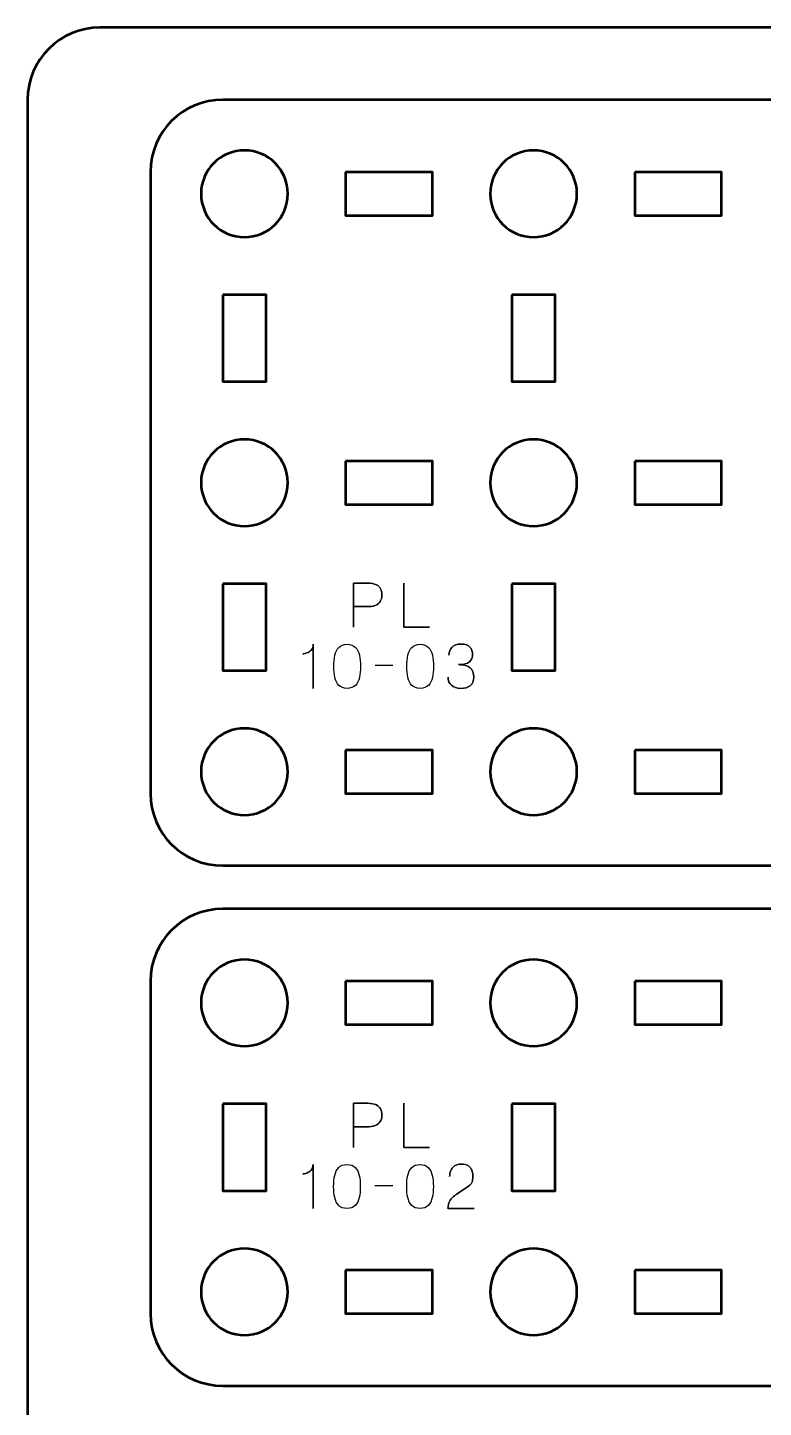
# Model space of a CAD drawing. Header units: centimetres. Extents: x -21 to 0, y -29.7 to 0.
# Drawn here: x -21 to -15.91, y -9.55 to 0 of the extents above; entities that cross this region are included whole.
import ezdxf

# ---------------------------------------------------------------- set-up
doc = ezdxf.new("R2010")
doc.units = ezdxf.units.CM
doc.header["$MEASUREMENT"] = 0
doc.layers.add('Layer 1', color=7, linetype='Continuous')

msp = doc.modelspace()

# ---------------------------------------------------------------- linework, layer by layer
at = {"layer": 'Layer 1', "color": 22, "lineweight": 53}
msp.add_open_spline([(-21.00003, -29.19996), (-21.00003, -29.19996), (-21.00003, -0.49992), (-21.00003, -0.49992), (-21.00003, -0.49992), (-21.00003, -0.22295), (-20.77694, 0.00004), (-20.49994, 0.00004), (-20.49994, 0.00004), (-20.49994, 0.00004), (-0.50008, 0.00004), (-0.50008, 0.00004), (-0.50008, 0.00004), (-0.22294, 0.00004), (0.00002, -0.22295), (0.00002, -0.49992), (0.00002, -0.49992), (0.00002, -0.49992), (0.00002, -29.19996), (0.00002, -29.19996), (0.00002, -29.19996), (0.00002, -29.47696), (-0.22294, -29.70005), (-0.50008, -29.70005), (-0.50008, -29.70005), (-0.50008, -29.70005), (-20.49994, -29.70005), (-20.49994, -29.70005), (-20.49994, -29.70005), (-20.77694, -29.70005), (-21.00003, -29.47696), (-21.00003, -29.19996)], degree=3, knots=[0, 0, 0, 0, 0.125, 0.125, 0.125, 0.125, 0.25, 0.25, 0.25, 0.25, 0.375, 0.375, 0.375, 0.375, 0.5, 0.5, 0.5, 0.5, 0.625, 0.625, 0.625, 0.625, 0.75, 0.75, 0.75, 0.75, 0.875, 0.875, 0.875, 0.875, 1, 1, 1, 1], dxfattribs=at)
at = {"layer": 'Layer 1', "color": 2, "lineweight": 53}
for points in [[(-19.65, -0.50001), (-19.65, -0.50001), (-1.35007, -0.50001), (-1.35007, -0.50001), (-1.35007, -0.50001), (-1.07307, -0.50001), (-0.84997, -0.7231), (-0.84997, -1.0001), (-0.84997, -1.0001), (-0.84997, -1.0001), (-0.84997, -5.29997), (-0.84997, -5.29997), (-0.84997, -5.29997), (-0.84997, -5.57711), (-1.07307, -5.80007), (-1.35007, -5.80007), (-1.35007, -5.80007), (-1.35007, -5.80007), (-19.65, -5.80007), (-19.65, -5.80007), (-19.65, -5.80007), (-19.927, -5.80007), (-20.15009, -5.57711), (-20.15009, -5.29997), (-20.15009, -5.29997), (-20.15009, -5.29997), (-20.15009, -1.0001), (-20.15009, -1.0001), (-20.15009, -1.0001), (-20.15009, -0.7231), (-19.927, -0.50001), (-19.65, -0.50001)], [(-19.64994, -6.10001), (-19.64994, -6.10001), (-1.35007, -6.10001), (-1.35007, -6.10001), (-1.35007, -6.10001), (-1.07307, -6.10001), (-0.84997, -6.32311), (-0.84997, -6.60011), (-0.84997, -6.60011), (-0.84997, -6.60011), (-0.84997, -8.90003), (-0.84997, -8.90003), (-0.84997, -8.90003), (-0.84997, -9.17704), (-1.07307, -9.39999), (-1.35007, -9.39999), (-1.35007, -9.39999), (-1.35007, -9.39999), (-19.64994, -9.39999), (-19.64994, -9.39999), (-19.64994, -9.39999), (-19.92694, -9.39999), (-20.15003, -9.17704), (-20.15003, -8.90003), (-20.15003, -8.90003), (-20.15003, -8.90003), (-20.15003, -6.60011), (-20.15003, -6.60011), (-20.15003, -6.60011), (-20.15003, -6.32311), (-19.92694, -6.10001), (-19.64994, -6.10001)]]:
    msp.add_open_spline(points, degree=3, knots=[0, 0, 0, 0, 0.125, 0.125, 0.125, 0.125, 0.25, 0.25, 0.25, 0.25, 0.375, 0.375, 0.375, 0.375, 0.5, 0.5, 0.5, 0.5, 0.625, 0.625, 0.625, 0.625, 0.75, 0.75, 0.75, 0.75, 0.875, 0.875, 0.875, 0.875, 1, 1, 1, 1], dxfattribs=at)
at = {"layer": 'Layer 1', "lineweight": 53}
for points in [[(-19.20006, -1.15004), (-19.20006, -1.31581), (-19.33429, -1.45004), (-19.50007, -1.45004), (-19.50007, -1.45004), (-19.66573, -1.45004), (-19.80007, -1.31581), (-19.80007, -1.15004), (-19.80007, -1.15004), (-19.80007, -0.98437), (-19.66573, -0.85003), (-19.50007, -0.85003), (-19.50007, -0.85003), (-19.33429, -0.85003), (-19.20006, -0.98437), (-19.20006, -1.15004)], [(-17.19999, -1.15004), (-17.19999, -1.31581), (-17.33436, -1.45004), (-17.49999, -1.45004), (-17.49999, -1.45004), (-17.66576, -1.45004), (-17.79999, -1.31581), (-17.79999, -1.15004), (-17.79999, -1.15004), (-17.79999, -0.98437), (-17.66576, -0.85003), (-17.49999, -0.85003), (-17.49999, -0.85003), (-17.33436, -0.85003), (-17.19999, -0.98437), (-17.19999, -1.15004)], [(-18.80005, -1.0001), (-18.80005, -1.0001), (-18.20004, -1.0001), (-18.20004, -1.0001), (-18.20004, -1.0001), (-18.20004, -1.0001), (-18.20004, -1.30011), (-18.20004, -1.30011), (-18.20004, -1.30011), (-18.20004, -1.30011), (-18.80005, -1.30011), (-18.80005, -1.30011), (-18.80005, -1.30011), (-18.80005, -1.30011), (-18.80005, -1.0001), (-18.80005, -1.0001)], [(-16.80008, -1.0001), (-16.80008, -1.0001), (-16.20008, -1.0001), (-16.20008, -1.0001), (-16.20008, -1.0001), (-16.20008, -1.0001), (-16.20008, -1.30011), (-16.20008, -1.30011), (-16.20008, -1.30011), (-16.20008, -1.30011), (-16.80008, -1.30011), (-16.80008, -1.30011), (-16.80008, -1.30011), (-16.80008, -1.30011), (-16.80008, -1.0001), (-16.80008, -1.0001)], [(-19.65, -1.85005), (-19.65, -1.85005), (-19.34999, -1.85005), (-19.34999, -1.85005), (-19.34999, -1.85005), (-19.34999, -1.85005), (-19.34999, -2.45006), (-19.34999, -2.45006), (-19.34999, -2.45006), (-19.34999, -2.45006), (-19.65, -2.45006), (-19.65, -2.45006), (-19.65, -2.45006), (-19.65, -2.45006), (-19.65, -1.85005), (-19.65, -1.85005)], [(-17.65006, -1.85005), (-17.65006, -1.85005), (-17.35006, -1.85005), (-17.35006, -1.85005), (-17.35006, -1.85005), (-17.35006, -1.85005), (-17.35006, -2.45006), (-17.35006, -2.45006), (-17.35006, -2.45006), (-17.35006, -2.45006), (-17.65006, -2.45006), (-17.65006, -2.45006), (-17.65006, -2.45006), (-17.65006, -2.45006), (-17.65006, -1.85005), (-17.65006, -1.85005)], [(-19.20006, -3.15011), (-19.20006, -3.31574), (-19.33429, -3.45011), (-19.50007, -3.45011), (-19.50007, -3.45011), (-19.66573, -3.45011), (-19.80007, -3.31574), (-19.80007, -3.15011), (-19.80007, -3.15011), (-19.80007, -2.98434), (-19.66573, -2.85011), (-19.50007, -2.85011), (-19.50007, -2.85011), (-19.33429, -2.85011), (-19.20006, -2.98434), (-19.20006, -3.15011)], [(-17.19999, -3.15011), (-17.19999, -3.31574), (-17.33436, -3.45011), (-17.49999, -3.45011), (-17.49999, -3.45011), (-17.66576, -3.45011), (-17.79999, -3.31574), (-17.79999, -3.15011), (-17.79999, -3.15011), (-17.79999, -2.98434), (-17.66576, -2.85011), (-17.49999, -2.85011), (-17.49999, -2.85011), (-17.33436, -2.85011), (-17.19999, -2.98434), (-17.19999, -3.15011)], [(-18.80005, -3.00004), (-18.80005, -3.00004), (-18.20004, -3.00004), (-18.20004, -3.00004), (-18.20004, -3.00004), (-18.20004, -3.00004), (-18.20004, -3.30004), (-18.20004, -3.30004), (-18.20004, -3.30004), (-18.20004, -3.30004), (-18.80005, -3.30004), (-18.80005, -3.30004), (-18.80005, -3.30004), (-18.80005, -3.30004), (-18.80005, -3.00004), (-18.80005, -3.00004)], [(-16.80008, -3.00004), (-16.80008, -3.00004), (-16.20008, -3.00004), (-16.20008, -3.00004), (-16.20008, -3.00004), (-16.20008, -3.00004), (-16.20008, -3.30004), (-16.20008, -3.30004), (-16.20008, -3.30004), (-16.20008, -3.30004), (-16.80008, -3.30004), (-16.80008, -3.30004), (-16.80008, -3.30004), (-16.80008, -3.30004), (-16.80008, -3.00004), (-16.80008, -3.00004)], [(-19.65, -3.85002), (-19.65, -3.85002), (-19.34999, -3.85002), (-19.34999, -3.85002), (-19.34999, -3.85002), (-19.34999, -3.85002), (-19.34999, -4.45002), (-19.34999, -4.45002), (-19.34999, -4.45002), (-19.34999, -4.45002), (-19.65, -4.45002), (-19.65, -4.45002), (-19.65, -4.45002), (-19.65, -4.45002), (-19.65, -3.85002), (-19.65, -3.85002)], [(-17.65006, -3.85002), (-17.65006, -3.85002), (-17.35006, -3.85002), (-17.35006, -3.85002), (-17.35006, -3.85002), (-17.35006, -3.85002), (-17.35006, -4.45002), (-17.35006, -4.45002), (-17.35006, -4.45002), (-17.35006, -4.45002), (-17.65006, -4.45002), (-17.65006, -4.45002), (-17.65006, -4.45002), (-17.65006, -4.45002), (-17.65006, -3.85002), (-17.65006, -3.85002)], [(-19.20006, -5.15004), (-19.20006, -5.31571), (-19.33429, -5.45004), (-19.50007, -5.45004), (-19.50007, -5.45004), (-19.66573, -5.45004), (-19.80007, -5.31571), (-19.80007, -5.15004), (-19.80007, -5.15004), (-19.80007, -4.98441), (-19.66573, -4.85004), (-19.50007, -4.85004), (-19.50007, -4.85004), (-19.33429, -4.85004), (-19.20006, -4.98441), (-19.20006, -5.15004)], [(-17.19999, -5.15004), (-17.19999, -5.31571), (-17.33436, -5.45004), (-17.49999, -5.45004), (-17.49999, -5.45004), (-17.66576, -5.45004), (-17.79999, -5.31571), (-17.79999, -5.15004), (-17.79999, -5.15004), (-17.79999, -4.98441), (-17.66576, -4.85004), (-17.49999, -4.85004), (-17.49999, -4.85004), (-17.33436, -4.85004), (-17.19999, -4.98441), (-17.19999, -5.15004)], [(-18.80005, -4.99997), (-18.80005, -4.99997), (-18.20004, -4.99997), (-18.20004, -4.99997), (-18.20004, -4.99997), (-18.20004, -4.99997), (-18.20004, -5.29997), (-18.20004, -5.29997), (-18.20004, -5.29997), (-18.20004, -5.29997), (-18.80005, -5.29997), (-18.80005, -5.29997), (-18.80005, -5.29997), (-18.80005, -5.29997), (-18.80005, -4.99997), (-18.80005, -4.99997)], [(-16.80008, -4.99997), (-16.80008, -4.99997), (-16.20008, -4.99997), (-16.20008, -4.99997), (-16.20008, -4.99997), (-16.20008, -4.99997), (-16.20008, -5.29997), (-16.20008, -5.29997), (-16.20008, -5.29997), (-16.20008, -5.29997), (-16.80008, -5.29997), (-16.80008, -5.29997), (-16.80008, -5.29997), (-16.80008, -5.29997), (-16.80008, -4.99997), (-16.80008, -4.99997)], [(-19.2, -6.75004), (-19.2, -6.91581), (-19.33423, -7.05004), (-19.50001, -7.05004), (-19.50001, -7.05004), (-19.66567, -7.05004), (-19.80001, -6.91581), (-19.80001, -6.75004), (-19.80001, -6.75004), (-19.80001, -6.58438), (-19.66567, -6.45004), (-19.50001, -6.45004), (-19.50001, -6.45004), (-19.33423, -6.45004), (-19.2, -6.58438), (-19.2, -6.75004)], [(-17.19994, -6.75004), (-17.19994, -6.91581), (-17.33431, -7.05004), (-17.49994, -7.05004), (-17.49994, -7.05004), (-17.66571, -7.05004), (-17.79994, -6.91581), (-17.79994, -6.75004), (-17.79994, -6.75004), (-17.79994, -6.58438), (-17.66571, -6.45004), (-17.49994, -6.45004), (-17.49994, -6.45004), (-17.33431, -6.45004), (-17.19994, -6.58438), (-17.19994, -6.75004)], [(-18.79999, -6.60011), (-18.79999, -6.60011), (-18.19999, -6.60011), (-18.19999, -6.60011), (-18.19999, -6.60011), (-18.19999, -6.60011), (-18.19999, -6.90011), (-18.19999, -6.90011), (-18.19999, -6.90011), (-18.19999, -6.90011), (-18.79999, -6.90011), (-18.79999, -6.90011), (-18.79999, -6.90011), (-18.79999, -6.90011), (-18.79999, -6.60011), (-18.79999, -6.60011)], [(-16.80003, -6.60011), (-16.80003, -6.60011), (-16.20003, -6.60011), (-16.20003, -6.60011), (-16.20003, -6.60011), (-16.20003, -6.60011), (-16.20003, -6.90011), (-16.20003, -6.90011), (-16.20003, -6.90011), (-16.20003, -6.90011), (-16.80003, -6.90011), (-16.80003, -6.90011), (-16.80003, -6.90011), (-16.80003, -6.90011), (-16.80003, -6.60011), (-16.80003, -6.60011)], [(-19.64994, -7.45006), (-19.64994, -7.45006), (-19.34993, -7.45006), (-19.34993, -7.45006), (-19.34993, -7.45006), (-19.34993, -7.45006), (-19.34993, -8.05005), (-19.34993, -8.05005), (-19.34993, -8.05005), (-19.34993, -8.05005), (-19.64994, -8.05005), (-19.64994, -8.05005), (-19.64994, -8.05005), (-19.64994, -8.05005), (-19.64994, -7.45006), (-19.64994, -7.45006)], [(-17.65001, -7.45006), (-17.65001, -7.45006), (-17.35001, -7.45006), (-17.35001, -7.45006), (-17.35001, -7.45006), (-17.35001, -7.45006), (-17.35001, -8.05005), (-17.35001, -8.05005), (-17.35001, -8.05005), (-17.35001, -8.05005), (-17.65001, -8.05005), (-17.65001, -8.05005), (-17.65001, -8.05005), (-17.65001, -8.05005), (-17.65001, -7.45006), (-17.65001, -7.45006)], [(-19.2, -8.7501), (-19.2, -8.91573), (-19.33423, -9.05011), (-19.50001, -9.05011), (-19.50001, -9.05011), (-19.66567, -9.05011), (-19.80001, -8.91573), (-19.80001, -8.7501), (-19.80001, -8.7501), (-19.80001, -8.58433), (-19.66567, -8.4501), (-19.50001, -8.4501), (-19.50001, -8.4501), (-19.33423, -8.4501), (-19.2, -8.58433), (-19.2, -8.7501)], [(-17.19994, -8.7501), (-17.19994, -8.91573), (-17.33431, -9.05011), (-17.49994, -9.05011), (-17.49994, -9.05011), (-17.66571, -9.05011), (-17.79994, -8.91573), (-17.79994, -8.7501), (-17.79994, -8.7501), (-17.79994, -8.58433), (-17.66571, -8.4501), (-17.49994, -8.4501), (-17.49994, -8.4501), (-17.33431, -8.4501), (-17.19994, -8.58433), (-17.19994, -8.7501)], [(-18.79999, -8.60003), (-18.79999, -8.60003), (-18.19999, -8.60003), (-18.19999, -8.60003), (-18.19999, -8.60003), (-18.19999, -8.60003), (-18.19999, -8.90003), (-18.19999, -8.90003), (-18.19999, -8.90003), (-18.19999, -8.90003), (-18.79999, -8.90003), (-18.79999, -8.90003), (-18.79999, -8.90003), (-18.79999, -8.90003), (-18.79999, -8.60003), (-18.79999, -8.60003)], [(-16.80003, -8.60003), (-16.80003, -8.60003), (-16.20003, -8.60003), (-16.20003, -8.60003), (-16.20003, -8.60003), (-16.20003, -8.60003), (-16.20003, -8.90003), (-16.20003, -8.90003), (-16.20003, -8.90003), (-16.20003, -8.90003), (-16.80003, -8.90003), (-16.80003, -8.90003), (-16.80003, -8.90003), (-16.80003, -8.90003), (-16.80003, -8.60003), (-16.80003, -8.60003)]]:
    msp.add_open_spline(points, degree=3, knots=[0, 0, 0, 0, 0.25, 0.25, 0.25, 0.25, 0.5, 0.5, 0.5, 0.5, 0.75, 0.75, 0.75, 0.75, 1, 1, 1, 1], dxfattribs=at)
at = {"layer": 'Layer 1', "color": 40, "lineweight": 30}
for points, knots in [([(-18.74463, -4.15002), (-18.74463, -4.15002), (-18.74463, -3.84476), (-18.74463, -3.84476), (-18.74463, -3.84476), (-18.74463, -3.84476), (-18.64733, -3.84476), (-18.64733, -3.84476), (-18.64733, -3.84476), (-18.62172, -3.84505), (-18.60172, -3.84879), (-18.58753, -3.85595), (-18.58753, -3.85595), (-18.57364, -3.86325), (-18.56383, -3.87274), (-18.55818, -3.88459), (-18.55818, -3.88459), (-18.55268, -3.89645), (-18.54965, -3.90929), (-18.54908, -3.92304), (-18.54908, -3.92304), (-18.54841, -3.93712), (-18.55074, -3.95046), (-18.55624, -3.96316), (-18.55624, -3.96316), (-18.56178, -3.97582), (-18.57127, -3.9863), (-18.5845, -3.99445), (-18.5845, -3.99445), (-18.59801, -4.00256), (-18.61622, -4.00669), (-18.63936, -4.00697), (-18.63936, -4.00697), (-18.63936, -4.00697), (-18.74463, -4.00697), (-18.74463, -4.00697), (-18.74463, -4.00697), (-18.74463, -4.00697), (-18.63936, -4.00697), (-18.63936, -4.00697), (-18.63936, -4.00697), (-18.6166, -4.00669), (-18.59858, -4.00256), (-18.58507, -3.99445), (-18.58507, -3.99445), (-18.57169, -3.9863), (-18.56217, -3.97582), (-18.55653, -3.96316), (-18.55653, -3.96316), (-18.55102, -3.95046), (-18.54855, -3.93712), (-18.54908, -3.92304), (-18.54908, -3.92304), (-18.54965, -3.90929), (-18.55268, -3.89645), (-18.55832, -3.88459), (-18.55832, -3.88459), (-18.56411, -3.87274), (-18.57402, -3.86325), (-18.58796, -3.85595), (-18.58796, -3.85595), (-18.60214, -3.84879), (-18.622, -3.84505), (-18.64733, -3.84476), (-18.64733, -3.84476), (-18.64733, -3.84476), (-18.74463, -3.84476), (-18.74463, -3.84476), (-18.74463, -3.84476), (-18.74463, -3.84476), (-18.74463, -4.15002), (-18.74463, -4.15002)], [0, 0, 0, 0, 0.0555556, 0.0555556, 0.0555556, 0.0555556, 0.1111111, 0.1111111, 0.1111111, 0.1111111, 0.1666667, 0.1666667, 0.1666667, 0.1666667, 0.2222222, 0.2222222, 0.2222222, 0.2222222, 0.2777778, 0.2777778, 0.2777778, 0.2777778, 0.3333333, 0.3333333, 0.3333333, 0.3333333, 0.3888889, 0.3888889, 0.3888889, 0.3888889, 0.4444444, 0.4444444, 0.4444444, 0.4444444, 0.5, 0.5, 0.5, 0.5, 0.5555556, 0.5555556, 0.5555556, 0.5555556, 0.6111111, 0.6111111, 0.6111111, 0.6111111, 0.6666667, 0.6666667, 0.6666667, 0.6666667, 0.7222222, 0.7222222, 0.7222222, 0.7222222, 0.7777778, 0.7777778, 0.7777778, 0.7777778, 0.8333333, 0.8333333, 0.8333333, 0.8333333, 0.8888889, 0.8888889, 0.8888889, 0.8888889, 0.9444444, 0.9444444, 0.9444444, 0.9444444, 1, 1, 1, 1]), ([(-18.22001, -4.15002), (-18.22001, -4.15002), (-18.3982, -4.15002), (-18.3982, -4.15002), (-18.3982, -4.15002), (-18.3982, -4.15002), (-18.3982, -3.84476), (-18.3982, -3.84476), (-18.3982, -3.84476), (-18.3982, -3.84476), (-18.3982, -4.15002), (-18.3982, -4.15002), (-18.3982, -4.15002), (-18.3982, -4.15002), (-18.22001, -4.15002), (-18.22001, -4.15002)], [0, 0, 0, 0, 0.25, 0.25, 0.25, 0.25, 0.5, 0.5, 0.5, 0.5, 0.75, 0.75, 0.75, 0.75, 1, 1, 1, 1]), ([(-19.02396, -4.57336), (-19.02396, -4.57336), (-19.02396, -4.2681), (-19.02396, -4.2681), (-19.02396, -4.2681), (-19.02452, -4.28535), (-19.02907, -4.29872), (-19.03789, -4.30807), (-19.03789, -4.30807), (-19.04671, -4.31759), (-19.05676, -4.32419), (-19.06777, -4.32793), (-19.06777, -4.32793), (-19.0791, -4.33177), (-19.08844, -4.33385), (-19.09589, -4.3341), (-19.09589, -4.3341), (-19.08844, -4.33385), (-19.0791, -4.33177), (-19.06777, -4.32793), (-19.06777, -4.32793), (-19.05676, -4.32419), (-19.04671, -4.31759), (-19.03789, -4.30807), (-19.03789, -4.30807), (-19.02907, -4.29872), (-19.02452, -4.28535), (-19.02396, -4.2681), (-19.02396, -4.2681), (-19.02396, -4.2681), (-19.02396, -4.57336), (-19.02396, -4.57336)], [0, 0, 0, 0, 0.125, 0.125, 0.125, 0.125, 0.25, 0.25, 0.25, 0.25, 0.375, 0.375, 0.375, 0.375, 0.5, 0.5, 0.5, 0.5, 0.625, 0.625, 0.625, 0.625, 0.75, 0.75, 0.75, 0.75, 0.875, 0.875, 0.875, 0.875, 1, 1, 1, 1]), ([(-18.78957, -4.57336), (-18.76502, -4.57307), (-18.746, -4.56619), (-18.73253, -4.55268), (-18.73253, -4.55268), (-18.71916, -4.53917), (-18.70977, -4.52097), (-18.70455, -4.49797), (-18.70455, -4.49797), (-18.69944, -4.47511), (-18.69697, -4.44946), (-18.69725, -4.42092), (-18.69725, -4.42092), (-18.69697, -4.39284), (-18.69944, -4.36719), (-18.70455, -4.34419), (-18.70455, -4.34419), (-18.70977, -4.32144), (-18.71916, -4.30323), (-18.73253, -4.28948), (-18.73253, -4.28948), (-18.746, -4.27596), (-18.76502, -4.26894), (-18.78957, -4.26852), (-18.78957, -4.26852), (-18.81423, -4.26894), (-18.83324, -4.27596), (-18.84661, -4.28948), (-18.84661, -4.28948), (-18.86013, -4.30323), (-18.86933, -4.32144), (-18.87445, -4.34419), (-18.87445, -4.34419), (-18.87967, -4.36719), (-18.88217, -4.39284), (-18.88175, -4.42092), (-18.88175, -4.42092), (-18.88217, -4.44946), (-18.87967, -4.47511), (-18.87445, -4.49797), (-18.87445, -4.49797), (-18.86933, -4.52097), (-18.86013, -4.53917), (-18.84661, -4.55268), (-18.84661, -4.55268), (-18.83324, -4.56619), (-18.81423, -4.57307), (-18.78957, -4.57336)], [0, 0, 0, 0, 0.0833333, 0.0833333, 0.0833333, 0.0833333, 0.1666667, 0.1666667, 0.1666667, 0.1666667, 0.25, 0.25, 0.25, 0.25, 0.3333333, 0.3333333, 0.3333333, 0.3333333, 0.4166667, 0.4166667, 0.4166667, 0.4166667, 0.5, 0.5, 0.5, 0.5, 0.5833333, 0.5833333, 0.5833333, 0.5833333, 0.6666667, 0.6666667, 0.6666667, 0.6666667, 0.75, 0.75, 0.75, 0.75, 0.8333333, 0.8333333, 0.8333333, 0.8333333, 0.9166667, 0.9166667, 0.9166667, 0.9166667, 1, 1, 1, 1]), ([(-18.78957, -4.57336), (-18.76502, -4.57307), (-18.746, -4.56619), (-18.73253, -4.55268), (-18.73253, -4.55268), (-18.71916, -4.53917), (-18.70977, -4.52097), (-18.70455, -4.49797), (-18.70455, -4.49797), (-18.69944, -4.47511), (-18.69697, -4.44946), (-18.69725, -4.42092), (-18.69725, -4.42092), (-18.69697, -4.39284), (-18.69944, -4.36719), (-18.70455, -4.34419), (-18.70455, -4.34419), (-18.70977, -4.32144), (-18.71916, -4.30323), (-18.73253, -4.28948), (-18.73253, -4.28948), (-18.746, -4.27596), (-18.76502, -4.26894), (-18.78957, -4.26852), (-18.78957, -4.26852), (-18.81423, -4.26894), (-18.83324, -4.27596), (-18.84661, -4.28948), (-18.84661, -4.28948), (-18.86013, -4.30323), (-18.86933, -4.32144), (-18.87445, -4.34419), (-18.87445, -4.34419), (-18.87967, -4.36719), (-18.88217, -4.39284), (-18.88175, -4.42092), (-18.88175, -4.42092), (-18.88217, -4.44946), (-18.87967, -4.47511), (-18.87445, -4.49797), (-18.87445, -4.49797), (-18.86933, -4.52097), (-18.86013, -4.53917), (-18.84661, -4.55268), (-18.84661, -4.55268), (-18.83324, -4.56619), (-18.81423, -4.57307), (-18.78957, -4.57336)], [0, 0, 0, 0, 0.0833333, 0.0833333, 0.0833333, 0.0833333, 0.1666667, 0.1666667, 0.1666667, 0.1666667, 0.25, 0.25, 0.25, 0.25, 0.3333333, 0.3333333, 0.3333333, 0.3333333, 0.4166667, 0.4166667, 0.4166667, 0.4166667, 0.5, 0.5, 0.5, 0.5, 0.5833333, 0.5833333, 0.5833333, 0.5833333, 0.6666667, 0.6666667, 0.6666667, 0.6666667, 0.75, 0.75, 0.75, 0.75, 0.8333333, 0.8333333, 0.8333333, 0.8333333, 0.9166667, 0.9166667, 0.9166667, 0.9166667, 1, 1, 1, 1]), ([(-18.28436, -4.57336), (-18.25984, -4.57307), (-18.24082, -4.56619), (-18.22731, -4.55268), (-18.22731, -4.55268), (-18.21394, -4.53917), (-18.20459, -4.52097), (-18.19934, -4.49797), (-18.19934, -4.49797), (-18.19426, -4.47511), (-18.19175, -4.44946), (-18.19204, -4.42092), (-18.19204, -4.42092), (-18.19175, -4.39284), (-18.19426, -4.36719), (-18.19934, -4.34419), (-18.19934, -4.34419), (-18.20459, -4.32144), (-18.21394, -4.30323), (-18.22731, -4.28948), (-18.22731, -4.28948), (-18.24082, -4.27596), (-18.25984, -4.26894), (-18.28436, -4.26852), (-18.28436, -4.26852), (-18.30905, -4.26894), (-18.32807, -4.27596), (-18.34144, -4.28948), (-18.34144, -4.28948), (-18.35491, -4.30323), (-18.36416, -4.32144), (-18.36927, -4.34419), (-18.36927, -4.34419), (-18.37449, -4.36719), (-18.37696, -4.39284), (-18.37657, -4.42092), (-18.37657, -4.42092), (-18.37696, -4.44946), (-18.37449, -4.47511), (-18.36927, -4.49797), (-18.36927, -4.49797), (-18.36416, -4.52097), (-18.35491, -4.53917), (-18.34144, -4.55268), (-18.34144, -4.55268), (-18.32807, -4.56619), (-18.30905, -4.57307), (-18.28436, -4.57336)], [0, 0, 0, 0, 0.0833333, 0.0833333, 0.0833333, 0.0833333, 0.1666667, 0.1666667, 0.1666667, 0.1666667, 0.25, 0.25, 0.25, 0.25, 0.3333333, 0.3333333, 0.3333333, 0.3333333, 0.4166667, 0.4166667, 0.4166667, 0.4166667, 0.5, 0.5, 0.5, 0.5, 0.5833333, 0.5833333, 0.5833333, 0.5833333, 0.6666667, 0.6666667, 0.6666667, 0.6666667, 0.75, 0.75, 0.75, 0.75, 0.8333333, 0.8333333, 0.8333333, 0.8333333, 0.9166667, 0.9166667, 0.9166667, 0.9166667, 1, 1, 1, 1]), ([(-18.28436, -4.57336), (-18.25984, -4.57307), (-18.24082, -4.56619), (-18.22731, -4.55268), (-18.22731, -4.55268), (-18.21394, -4.53917), (-18.20459, -4.52097), (-18.19934, -4.49797), (-18.19934, -4.49797), (-18.19426, -4.47511), (-18.19175, -4.44946), (-18.19204, -4.42092), (-18.19204, -4.42092), (-18.19175, -4.39284), (-18.19426, -4.36719), (-18.19934, -4.34419), (-18.19934, -4.34419), (-18.20459, -4.32144), (-18.21394, -4.30323), (-18.22731, -4.28948), (-18.22731, -4.28948), (-18.24082, -4.27596), (-18.25984, -4.26894), (-18.28436, -4.26852), (-18.28436, -4.26852), (-18.30905, -4.26894), (-18.32807, -4.27596), (-18.34144, -4.28948), (-18.34144, -4.28948), (-18.35491, -4.30323), (-18.36416, -4.32144), (-18.36927, -4.34419), (-18.36927, -4.34419), (-18.37449, -4.36719), (-18.37696, -4.39284), (-18.37657, -4.42092), (-18.37657, -4.42092), (-18.37696, -4.44946), (-18.37449, -4.47511), (-18.36927, -4.49797), (-18.36927, -4.49797), (-18.36416, -4.52097), (-18.35491, -4.53917), (-18.34144, -4.55268), (-18.34144, -4.55268), (-18.32807, -4.56619), (-18.30905, -4.57307), (-18.28436, -4.57336)], [0, 0, 0, 0, 0.0833333, 0.0833333, 0.0833333, 0.0833333, 0.1666667, 0.1666667, 0.1666667, 0.1666667, 0.25, 0.25, 0.25, 0.25, 0.3333333, 0.3333333, 0.3333333, 0.3333333, 0.4166667, 0.4166667, 0.4166667, 0.4166667, 0.5, 0.5, 0.5, 0.5, 0.5833333, 0.5833333, 0.5833333, 0.5833333, 0.6666667, 0.6666667, 0.6666667, 0.6666667, 0.75, 0.75, 0.75, 0.75, 0.8333333, 0.8333333, 0.8333333, 0.8333333, 0.9166667, 0.9166667, 0.9166667, 0.9166667, 1, 1, 1, 1]), ([(-18.09132, -4.49673), (-18.09132, -4.51973), (-18.08359, -4.53822), (-18.06814, -4.55198), (-18.06814, -4.55198), (-18.05301, -4.56605), (-18.03163, -4.57307), (-18.00408, -4.57336), (-18.00408, -4.57336), (-17.97681, -4.5735), (-17.95476, -4.56743), (-17.93807, -4.55515), (-17.93807, -4.55515), (-17.92167, -4.54277), (-17.91327, -4.52277), (-17.91271, -4.49507), (-17.91271, -4.49507), (-17.91271, -4.4671), (-17.92124, -4.44576), (-17.93849, -4.43112), (-17.93849, -4.43112), (-17.95585, -4.41651), (-17.98287, -4.40921), (-18.01939, -4.40907), (-18.01939, -4.40907), (-17.9834, -4.40896), (-17.95804, -4.40233), (-17.94343, -4.38938), (-17.94343, -4.38938), (-17.92897, -4.37643), (-17.92195, -4.35961), (-17.92237, -4.33879), (-17.92237, -4.33879), (-17.92223, -4.31812), (-17.92816, -4.30105), (-17.94001, -4.28739), (-17.94001, -4.28739), (-17.95211, -4.27402), (-17.9724, -4.267), (-18.00076, -4.26647), (-18.00076, -4.26647), (-18.02944, -4.26714), (-18.05064, -4.27487), (-18.06458, -4.28962), (-18.06458, -4.28962), (-18.07862, -4.30436), (-18.08553, -4.32214), (-18.08539, -4.34306), (-18.08539, -4.34306), (-18.08553, -4.32214), (-18.07862, -4.30436), (-18.06458, -4.28962), (-18.06458, -4.28962), (-18.05064, -4.27487), (-18.02944, -4.26714), (-18.00076, -4.26647), (-18.00076, -4.26647), (-17.9724, -4.267), (-17.95211, -4.27402), (-17.94001, -4.28739), (-17.94001, -4.28739), (-17.92816, -4.30105), (-17.92223, -4.31812), (-17.92237, -4.33879), (-17.92237, -4.33879), (-17.92195, -4.35961), (-17.92897, -4.37643), (-17.94343, -4.38938), (-17.94343, -4.38938), (-17.95804, -4.40233), (-17.9834, -4.40896), (-18.01939, -4.40907), (-18.01939, -4.40907), (-17.98287, -4.40921), (-17.95585, -4.41651), (-17.93849, -4.43112), (-17.93849, -4.43112), (-17.92124, -4.44576), (-17.91271, -4.4671), (-17.91271, -4.49507), (-17.91271, -4.49507), (-17.91327, -4.52277), (-17.92167, -4.54277), (-17.93807, -4.55515), (-17.93807, -4.55515), (-17.95476, -4.56743), (-17.97681, -4.5735), (-18.00408, -4.57336), (-18.00408, -4.57336), (-18.03163, -4.57307), (-18.05301, -4.56605), (-18.06814, -4.55198), (-18.06814, -4.55198), (-18.08359, -4.53822), (-18.09132, -4.51973), (-18.09132, -4.49673)], [0, 0, 0, 0, 0.0416667, 0.0416667, 0.0416667, 0.0416667, 0.0833333, 0.0833333, 0.0833333, 0.0833333, 0.125, 0.125, 0.125, 0.125, 0.1666667, 0.1666667, 0.1666667, 0.1666667, 0.2083333, 0.2083333, 0.2083333, 0.2083333, 0.25, 0.25, 0.25, 0.25, 0.2916667, 0.2916667, 0.2916667, 0.2916667, 0.3333333, 0.3333333, 0.3333333, 0.3333333, 0.375, 0.375, 0.375, 0.375, 0.4166667, 0.4166667, 0.4166667, 0.4166667, 0.4583333, 0.4583333, 0.4583333, 0.4583333, 0.5, 0.5, 0.5, 0.5, 0.5416667, 0.5416667, 0.5416667, 0.5416667, 0.5833333, 0.5833333, 0.5833333, 0.5833333, 0.625, 0.625, 0.625, 0.625, 0.6666667, 0.6666667, 0.6666667, 0.6666667, 0.7083333, 0.7083333, 0.7083333, 0.7083333, 0.75, 0.75, 0.75, 0.75, 0.7916667, 0.7916667, 0.7916667, 0.7916667, 0.8333333, 0.8333333, 0.8333333, 0.8333333, 0.875, 0.875, 0.875, 0.875, 0.9166667, 0.9166667, 0.9166667, 0.9166667, 0.9583333, 0.9583333, 0.9583333, 0.9583333, 1, 1, 1, 1]), ([(-18.74457, -7.75005), (-18.74457, -7.75005), (-18.74457, -7.44484), (-18.74457, -7.44484), (-18.74457, -7.44484), (-18.74457, -7.44484), (-18.64727, -7.44484), (-18.64727, -7.44484), (-18.64727, -7.44484), (-18.62166, -7.44512), (-18.60166, -7.44882), (-18.58747, -7.45598), (-18.58747, -7.45598), (-18.57358, -7.46329), (-18.56377, -7.47281), (-18.55812, -7.48466), (-18.55812, -7.48466), (-18.55262, -7.49652), (-18.54959, -7.50932), (-18.54902, -7.52312), (-18.54902, -7.52312), (-18.54835, -7.53716), (-18.55068, -7.55053), (-18.55618, -7.56319), (-18.55618, -7.56319), (-18.56172, -7.57589), (-18.57121, -7.58637), (-18.58444, -7.59448), (-18.58444, -7.59448), (-18.59795, -7.60263), (-18.61616, -7.60676), (-18.6393, -7.60704), (-18.6393, -7.60704), (-18.6393, -7.60704), (-18.74457, -7.60704), (-18.74457, -7.60704), (-18.74457, -7.60704), (-18.74457, -7.60704), (-18.6393, -7.60704), (-18.6393, -7.60704), (-18.6393, -7.60704), (-18.61654, -7.60676), (-18.59852, -7.60263), (-18.58501, -7.59448), (-18.58501, -7.59448), (-18.57163, -7.58637), (-18.56211, -7.57589), (-18.55647, -7.56319), (-18.55647, -7.56319), (-18.55096, -7.55053), (-18.54849, -7.53716), (-18.54902, -7.52312), (-18.54902, -7.52312), (-18.54959, -7.50932), (-18.55262, -7.49652), (-18.55826, -7.48466), (-18.55826, -7.48466), (-18.56405, -7.47281), (-18.57396, -7.46329), (-18.5879, -7.45598), (-18.5879, -7.45598), (-18.60208, -7.44882), (-18.62194, -7.44512), (-18.64727, -7.44484), (-18.64727, -7.44484), (-18.64727, -7.44484), (-18.74457, -7.44484), (-18.74457, -7.44484), (-18.74457, -7.44484), (-18.74457, -7.44484), (-18.74457, -7.75005), (-18.74457, -7.75005)], [0, 0, 0, 0, 0.0555556, 0.0555556, 0.0555556, 0.0555556, 0.1111111, 0.1111111, 0.1111111, 0.1111111, 0.1666667, 0.1666667, 0.1666667, 0.1666667, 0.2222222, 0.2222222, 0.2222222, 0.2222222, 0.2777778, 0.2777778, 0.2777778, 0.2777778, 0.3333333, 0.3333333, 0.3333333, 0.3333333, 0.3888889, 0.3888889, 0.3888889, 0.3888889, 0.4444444, 0.4444444, 0.4444444, 0.4444444, 0.5, 0.5, 0.5, 0.5, 0.5555556, 0.5555556, 0.5555556, 0.5555556, 0.6111111, 0.6111111, 0.6111111, 0.6111111, 0.6666667, 0.6666667, 0.6666667, 0.6666667, 0.7222222, 0.7222222, 0.7222222, 0.7222222, 0.7777778, 0.7777778, 0.7777778, 0.7777778, 0.8333333, 0.8333333, 0.8333333, 0.8333333, 0.8888889, 0.8888889, 0.8888889, 0.8888889, 0.9444444, 0.9444444, 0.9444444, 0.9444444, 1, 1, 1, 1]), ([(-18.21996, -7.75005), (-18.21996, -7.75005), (-18.39815, -7.75005), (-18.39815, -7.75005), (-18.39815, -7.75005), (-18.39815, -7.75005), (-18.39815, -7.44484), (-18.39815, -7.44484), (-18.39815, -7.44484), (-18.39815, -7.44484), (-18.39815, -7.75005), (-18.39815, -7.75005), (-18.39815, -7.75005), (-18.39815, -7.75005), (-18.21996, -7.75005), (-18.21996, -7.75005)], [0, 0, 0, 0, 0.25, 0.25, 0.25, 0.25, 0.5, 0.5, 0.5, 0.5, 0.75, 0.75, 0.75, 0.75, 1, 1, 1, 1]), ([(-19.02513, -8.17338), (-19.02513, -8.17338), (-19.02513, -7.86816), (-19.02513, -7.86816), (-19.02513, -7.86816), (-19.0257, -7.88538), (-19.03025, -7.89875), (-19.03907, -7.90813), (-19.03907, -7.90813), (-19.04789, -7.91762), (-19.05794, -7.92425), (-19.06898, -7.92796), (-19.06898, -7.92796), (-19.08027, -7.93184), (-19.08965, -7.93388), (-19.09706, -7.93416), (-19.09706, -7.93416), (-19.08965, -7.93388), (-19.08027, -7.93184), (-19.06898, -7.92796), (-19.06898, -7.92796), (-19.05794, -7.92425), (-19.04789, -7.91762), (-19.03907, -7.90813), (-19.03907, -7.90813), (-19.03025, -7.89875), (-19.0257, -7.88538), (-19.02513, -7.86816), (-19.02513, -7.86816), (-19.02513, -7.86816), (-19.02513, -8.17338), (-19.02513, -8.17338)], [0, 0, 0, 0, 0.125, 0.125, 0.125, 0.125, 0.25, 0.25, 0.25, 0.25, 0.375, 0.375, 0.375, 0.375, 0.5, 0.5, 0.5, 0.5, 0.625, 0.625, 0.625, 0.625, 0.75, 0.75, 0.75, 0.75, 0.875, 0.875, 0.875, 0.875, 1, 1, 1, 1]), ([(-18.79075, -8.17338), (-18.76623, -8.17314), (-18.74718, -8.16622), (-18.7337, -8.15271), (-18.7337, -8.15271), (-18.72033, -8.13923), (-18.71095, -8.12103), (-18.70573, -8.09803), (-18.70573, -8.09803), (-18.70061, -8.07513), (-18.69814, -8.04952), (-18.69842, -8.02098), (-18.69842, -8.02098), (-18.69814, -7.99287), (-18.70061, -7.96725), (-18.70573, -7.94422), (-18.70573, -7.94422), (-18.71095, -7.9215), (-18.72033, -7.9033), (-18.7337, -7.8895), (-18.7337, -7.8895), (-18.74718, -7.87603), (-18.76623, -7.86897), (-18.79075, -7.86858), (-18.79075, -7.86858), (-18.8154, -7.86897), (-18.83442, -7.87603), (-18.84779, -7.8895), (-18.84779, -7.8895), (-18.8613, -7.9033), (-18.87054, -7.9215), (-18.87562, -7.94422), (-18.87562, -7.94422), (-18.88088, -7.96725), (-18.88335, -7.99287), (-18.88293, -8.02098), (-18.88293, -8.02098), (-18.88335, -8.04952), (-18.88088, -8.07513), (-18.87562, -8.09803), (-18.87562, -8.09803), (-18.87054, -8.12103), (-18.8613, -8.13923), (-18.84779, -8.15271), (-18.84779, -8.15271), (-18.83442, -8.16622), (-18.8154, -8.17314), (-18.79075, -8.17338)], [0, 0, 0, 0, 0.0833333, 0.0833333, 0.0833333, 0.0833333, 0.1666667, 0.1666667, 0.1666667, 0.1666667, 0.25, 0.25, 0.25, 0.25, 0.3333333, 0.3333333, 0.3333333, 0.3333333, 0.4166667, 0.4166667, 0.4166667, 0.4166667, 0.5, 0.5, 0.5, 0.5, 0.5833333, 0.5833333, 0.5833333, 0.5833333, 0.6666667, 0.6666667, 0.6666667, 0.6666667, 0.75, 0.75, 0.75, 0.75, 0.8333333, 0.8333333, 0.8333333, 0.8333333, 0.9166667, 0.9166667, 0.9166667, 0.9166667, 1, 1, 1, 1]), ([(-18.79075, -8.17338), (-18.76623, -8.17314), (-18.74718, -8.16622), (-18.7337, -8.15271), (-18.7337, -8.15271), (-18.72033, -8.13923), (-18.71095, -8.12103), (-18.70573, -8.09803), (-18.70573, -8.09803), (-18.70061, -8.07513), (-18.69814, -8.04952), (-18.69842, -8.02098), (-18.69842, -8.02098), (-18.69814, -7.99287), (-18.70061, -7.96725), (-18.70573, -7.94422), (-18.70573, -7.94422), (-18.71095, -7.9215), (-18.72033, -7.9033), (-18.7337, -7.8895), (-18.7337, -7.8895), (-18.74718, -7.87603), (-18.76623, -7.86897), (-18.79075, -7.86858), (-18.79075, -7.86858), (-18.8154, -7.86897), (-18.83442, -7.87603), (-18.84779, -7.8895), (-18.84779, -7.8895), (-18.8613, -7.9033), (-18.87054, -7.9215), (-18.87562, -7.94422), (-18.87562, -7.94422), (-18.88088, -7.96725), (-18.88335, -7.99287), (-18.88293, -8.02098), (-18.88293, -8.02098), (-18.88335, -8.04952), (-18.88088, -8.07513), (-18.87562, -8.09803), (-18.87562, -8.09803), (-18.87054, -8.12103), (-18.8613, -8.13923), (-18.84779, -8.15271), (-18.84779, -8.15271), (-18.83442, -8.16622), (-18.8154, -8.17314), (-18.79075, -8.17338)], [0, 0, 0, 0, 0.0833333, 0.0833333, 0.0833333, 0.0833333, 0.1666667, 0.1666667, 0.1666667, 0.1666667, 0.25, 0.25, 0.25, 0.25, 0.3333333, 0.3333333, 0.3333333, 0.3333333, 0.4166667, 0.4166667, 0.4166667, 0.4166667, 0.5, 0.5, 0.5, 0.5, 0.5833333, 0.5833333, 0.5833333, 0.5833333, 0.6666667, 0.6666667, 0.6666667, 0.6666667, 0.75, 0.75, 0.75, 0.75, 0.8333333, 0.8333333, 0.8333333, 0.8333333, 0.9166667, 0.9166667, 0.9166667, 0.9166667, 1, 1, 1, 1]), ([(-18.28558, -8.17338), (-18.26102, -8.17314), (-18.24201, -8.16622), (-18.2285, -8.15271), (-18.2285, -8.15271), (-18.21513, -8.13923), (-18.20578, -8.12103), (-18.20052, -8.09803), (-18.20052, -8.09803), (-18.19544, -8.07513), (-18.19297, -8.04952), (-18.19322, -8.02098), (-18.19322, -8.02098), (-18.19297, -7.99287), (-18.19544, -7.96725), (-18.20052, -7.94422), (-18.20052, -7.94422), (-18.20578, -7.9215), (-18.21513, -7.9033), (-18.2285, -7.8895), (-18.2285, -7.8895), (-18.24201, -7.87603), (-18.26102, -7.86897), (-18.28558, -7.86858), (-18.28558, -7.86858), (-18.31024, -7.86897), (-18.32925, -7.87603), (-18.34262, -7.8895), (-18.34262, -7.8895), (-18.35613, -7.9033), (-18.36534, -7.9215), (-18.37046, -7.94422), (-18.37046, -7.94422), (-18.37568, -7.96725), (-18.37818, -7.99287), (-18.37776, -8.02098), (-18.37776, -8.02098), (-18.37818, -8.04952), (-18.37568, -8.07513), (-18.37046, -8.09803), (-18.37046, -8.09803), (-18.36534, -8.12103), (-18.35613, -8.13923), (-18.34262, -8.15271), (-18.34262, -8.15271), (-18.32925, -8.16622), (-18.31024, -8.17314), (-18.28558, -8.17338)], [0, 0, 0, 0, 0.0833333, 0.0833333, 0.0833333, 0.0833333, 0.1666667, 0.1666667, 0.1666667, 0.1666667, 0.25, 0.25, 0.25, 0.25, 0.3333333, 0.3333333, 0.3333333, 0.3333333, 0.4166667, 0.4166667, 0.4166667, 0.4166667, 0.5, 0.5, 0.5, 0.5, 0.5833333, 0.5833333, 0.5833333, 0.5833333, 0.6666667, 0.6666667, 0.6666667, 0.6666667, 0.75, 0.75, 0.75, 0.75, 0.8333333, 0.8333333, 0.8333333, 0.8333333, 0.9166667, 0.9166667, 0.9166667, 0.9166667, 1, 1, 1, 1]), ([(-18.28558, -8.17338), (-18.26102, -8.17314), (-18.24201, -8.16622), (-18.2285, -8.15271), (-18.2285, -8.15271), (-18.21513, -8.13923), (-18.20578, -8.12103), (-18.20052, -8.09803), (-18.20052, -8.09803), (-18.19544, -8.07513), (-18.19297, -8.04952), (-18.19322, -8.02098), (-18.19322, -8.02098), (-18.19297, -7.99287), (-18.19544, -7.96725), (-18.20052, -7.94422), (-18.20052, -7.94422), (-18.20578, -7.9215), (-18.21513, -7.9033), (-18.2285, -7.8895), (-18.2285, -7.8895), (-18.24201, -7.87603), (-18.26102, -7.86897), (-18.28558, -7.86858), (-18.28558, -7.86858), (-18.31024, -7.86897), (-18.32925, -7.87603), (-18.34262, -7.8895), (-18.34262, -7.8895), (-18.35613, -7.9033), (-18.36534, -7.9215), (-18.37046, -7.94422), (-18.37046, -7.94422), (-18.37568, -7.96725), (-18.37818, -7.99287), (-18.37776, -8.02098), (-18.37776, -8.02098), (-18.37818, -8.04952), (-18.37568, -8.07513), (-18.37046, -8.09803), (-18.37046, -8.09803), (-18.36534, -8.12103), (-18.35613, -8.13923), (-18.34262, -8.15271), (-18.34262, -8.15271), (-18.32925, -8.16622), (-18.31024, -8.17314), (-18.28558, -8.17338)], [0, 0, 0, 0, 0.0833333, 0.0833333, 0.0833333, 0.0833333, 0.1666667, 0.1666667, 0.1666667, 0.1666667, 0.25, 0.25, 0.25, 0.25, 0.3333333, 0.3333333, 0.3333333, 0.3333333, 0.4166667, 0.4166667, 0.4166667, 0.4166667, 0.5, 0.5, 0.5, 0.5, 0.5833333, 0.5833333, 0.5833333, 0.5833333, 0.6666667, 0.6666667, 0.6666667, 0.6666667, 0.75, 0.75, 0.75, 0.75, 0.8333333, 0.8333333, 0.8333333, 0.8333333, 0.9166667, 0.9166667, 0.9166667, 0.9166667, 1, 1, 1, 1]), ([(-17.91086, -8.17338), (-17.91086, -8.17338), (-18.0925, -8.17338), (-18.0925, -8.17338), (-18.0925, -8.17338), (-18.09194, -8.15313), (-18.08823, -8.13673), (-18.08146, -8.12392), (-18.08146, -8.12392), (-18.07486, -8.11126), (-18.06633, -8.10064), (-18.05585, -8.0921), (-18.05585, -8.0921), (-18.04551, -8.08381), (-18.03422, -8.0757), (-18.02181, -8.06797), (-18.02181, -8.06797), (-18.02181, -8.06797), (-17.94945, -8.01975), (-17.94945, -8.01975), (-17.94945, -8.01975), (-17.93513, -8.00927), (-17.92645, -7.99699), (-17.92342, -7.98324), (-17.92342, -7.98324), (-17.92052, -7.96944), (-17.91929, -7.9554), (-17.91982, -7.9409), (-17.91982, -7.9409), (-17.91968, -7.93113), (-17.92204, -7.92037), (-17.92673, -7.90866), (-17.92673, -7.90866), (-17.93153, -7.89723), (-17.93954, -7.88732), (-17.95083, -7.87878), (-17.95083, -7.87878), (-17.96226, -7.87049), (-17.97785, -7.86608), (-17.99768, -7.86569), (-17.99768, -7.86569), (-18.01782, -7.86608), (-18.03408, -7.87049), (-18.04618, -7.87892), (-18.04618, -7.87892), (-18.05846, -7.88746), (-18.06728, -7.89832), (-18.07264, -7.91145), (-18.07264, -7.91145), (-18.07818, -7.92478), (-18.08079, -7.93857), (-18.08065, -7.95276), (-18.08065, -7.95276), (-18.08079, -7.93857), (-18.07818, -7.92478), (-18.07264, -7.91145), (-18.07264, -7.91145), (-18.06728, -7.89832), (-18.05846, -7.88746), (-18.04618, -7.87892), (-18.04618, -7.87892), (-18.03408, -7.87049), (-18.01782, -7.86608), (-17.99768, -7.86569), (-17.99768, -7.86569), (-17.97785, -7.86608), (-17.96226, -7.87049), (-17.95083, -7.87878), (-17.95083, -7.87878), (-17.93954, -7.88732), (-17.93153, -7.89723), (-17.92673, -7.90866), (-17.92673, -7.90866), (-17.92204, -7.92037), (-17.91968, -7.93113), (-17.91982, -7.9409), (-17.91982, -7.9409), (-17.91929, -7.9554), (-17.92052, -7.96944), (-17.92342, -7.98324), (-17.92342, -7.98324), (-17.92645, -7.99699), (-17.93513, -8.00927), (-17.94945, -8.01975), (-17.94945, -8.01975), (-17.94945, -8.01975), (-18.02181, -8.06797), (-18.02181, -8.06797), (-18.02181, -8.06797), (-18.03422, -8.0757), (-18.04551, -8.08381), (-18.05585, -8.0921), (-18.05585, -8.0921), (-18.06633, -8.10064), (-18.07486, -8.11126), (-18.08146, -8.12392), (-18.08146, -8.12392), (-18.08823, -8.13673), (-18.09194, -8.15313), (-18.0925, -8.17338), (-18.0925, -8.17338), (-18.0925, -8.17338), (-17.91086, -8.17338), (-17.91086, -8.17338)], [0, 0, 0, 0, 0.0384615, 0.0384615, 0.0384615, 0.0384615, 0.0769231, 0.0769231, 0.0769231, 0.0769231, 0.1153846, 0.1153846, 0.1153846, 0.1153846, 0.1538462, 0.1538462, 0.1538462, 0.1538462, 0.1923077, 0.1923077, 0.1923077, 0.1923077, 0.2307692, 0.2307692, 0.2307692, 0.2307692, 0.2692308, 0.2692308, 0.2692308, 0.2692308, 0.3076923, 0.3076923, 0.3076923, 0.3076923, 0.3461538, 0.3461538, 0.3461538, 0.3461538, 0.3846154, 0.3846154, 0.3846154, 0.3846154, 0.4230769, 0.4230769, 0.4230769, 0.4230769, 0.4615385, 0.4615385, 0.4615385, 0.4615385, 0.5, 0.5, 0.5, 0.5, 0.5384615, 0.5384615, 0.5384615, 0.5384615, 0.5769231, 0.5769231, 0.5769231, 0.5769231, 0.6153846, 0.6153846, 0.6153846, 0.6153846, 0.6538462, 0.6538462, 0.6538462, 0.6538462, 0.6923077, 0.6923077, 0.6923077, 0.6923077, 0.7307692, 0.7307692, 0.7307692, 0.7307692, 0.7692308, 0.7692308, 0.7692308, 0.7692308, 0.8076923, 0.8076923, 0.8076923, 0.8076923, 0.8461538, 0.8461538, 0.8461538, 0.8461538, 0.8846154, 0.8846154, 0.8846154, 0.8846154, 0.9230769, 0.9230769, 0.9230769, 0.9230769, 0.9615385, 0.9615385, 0.9615385, 0.9615385, 1, 1, 1, 1])]:
    msp.add_open_spline(points, degree=3, knots=knots, dxfattribs=at)
for points in [[(-18.5965, -4.41376), (-18.5965, -4.41376), (-18.47331, -4.41376), (-18.47331, -4.41376)], [(-18.59767, -8.01382), (-18.59767, -8.01382), (-18.47449, -8.01382), (-18.47449, -8.01382)]]:
    msp.add_open_spline(points, degree=3, dxfattribs=at)

doc.saveas('drawing.dxf')
